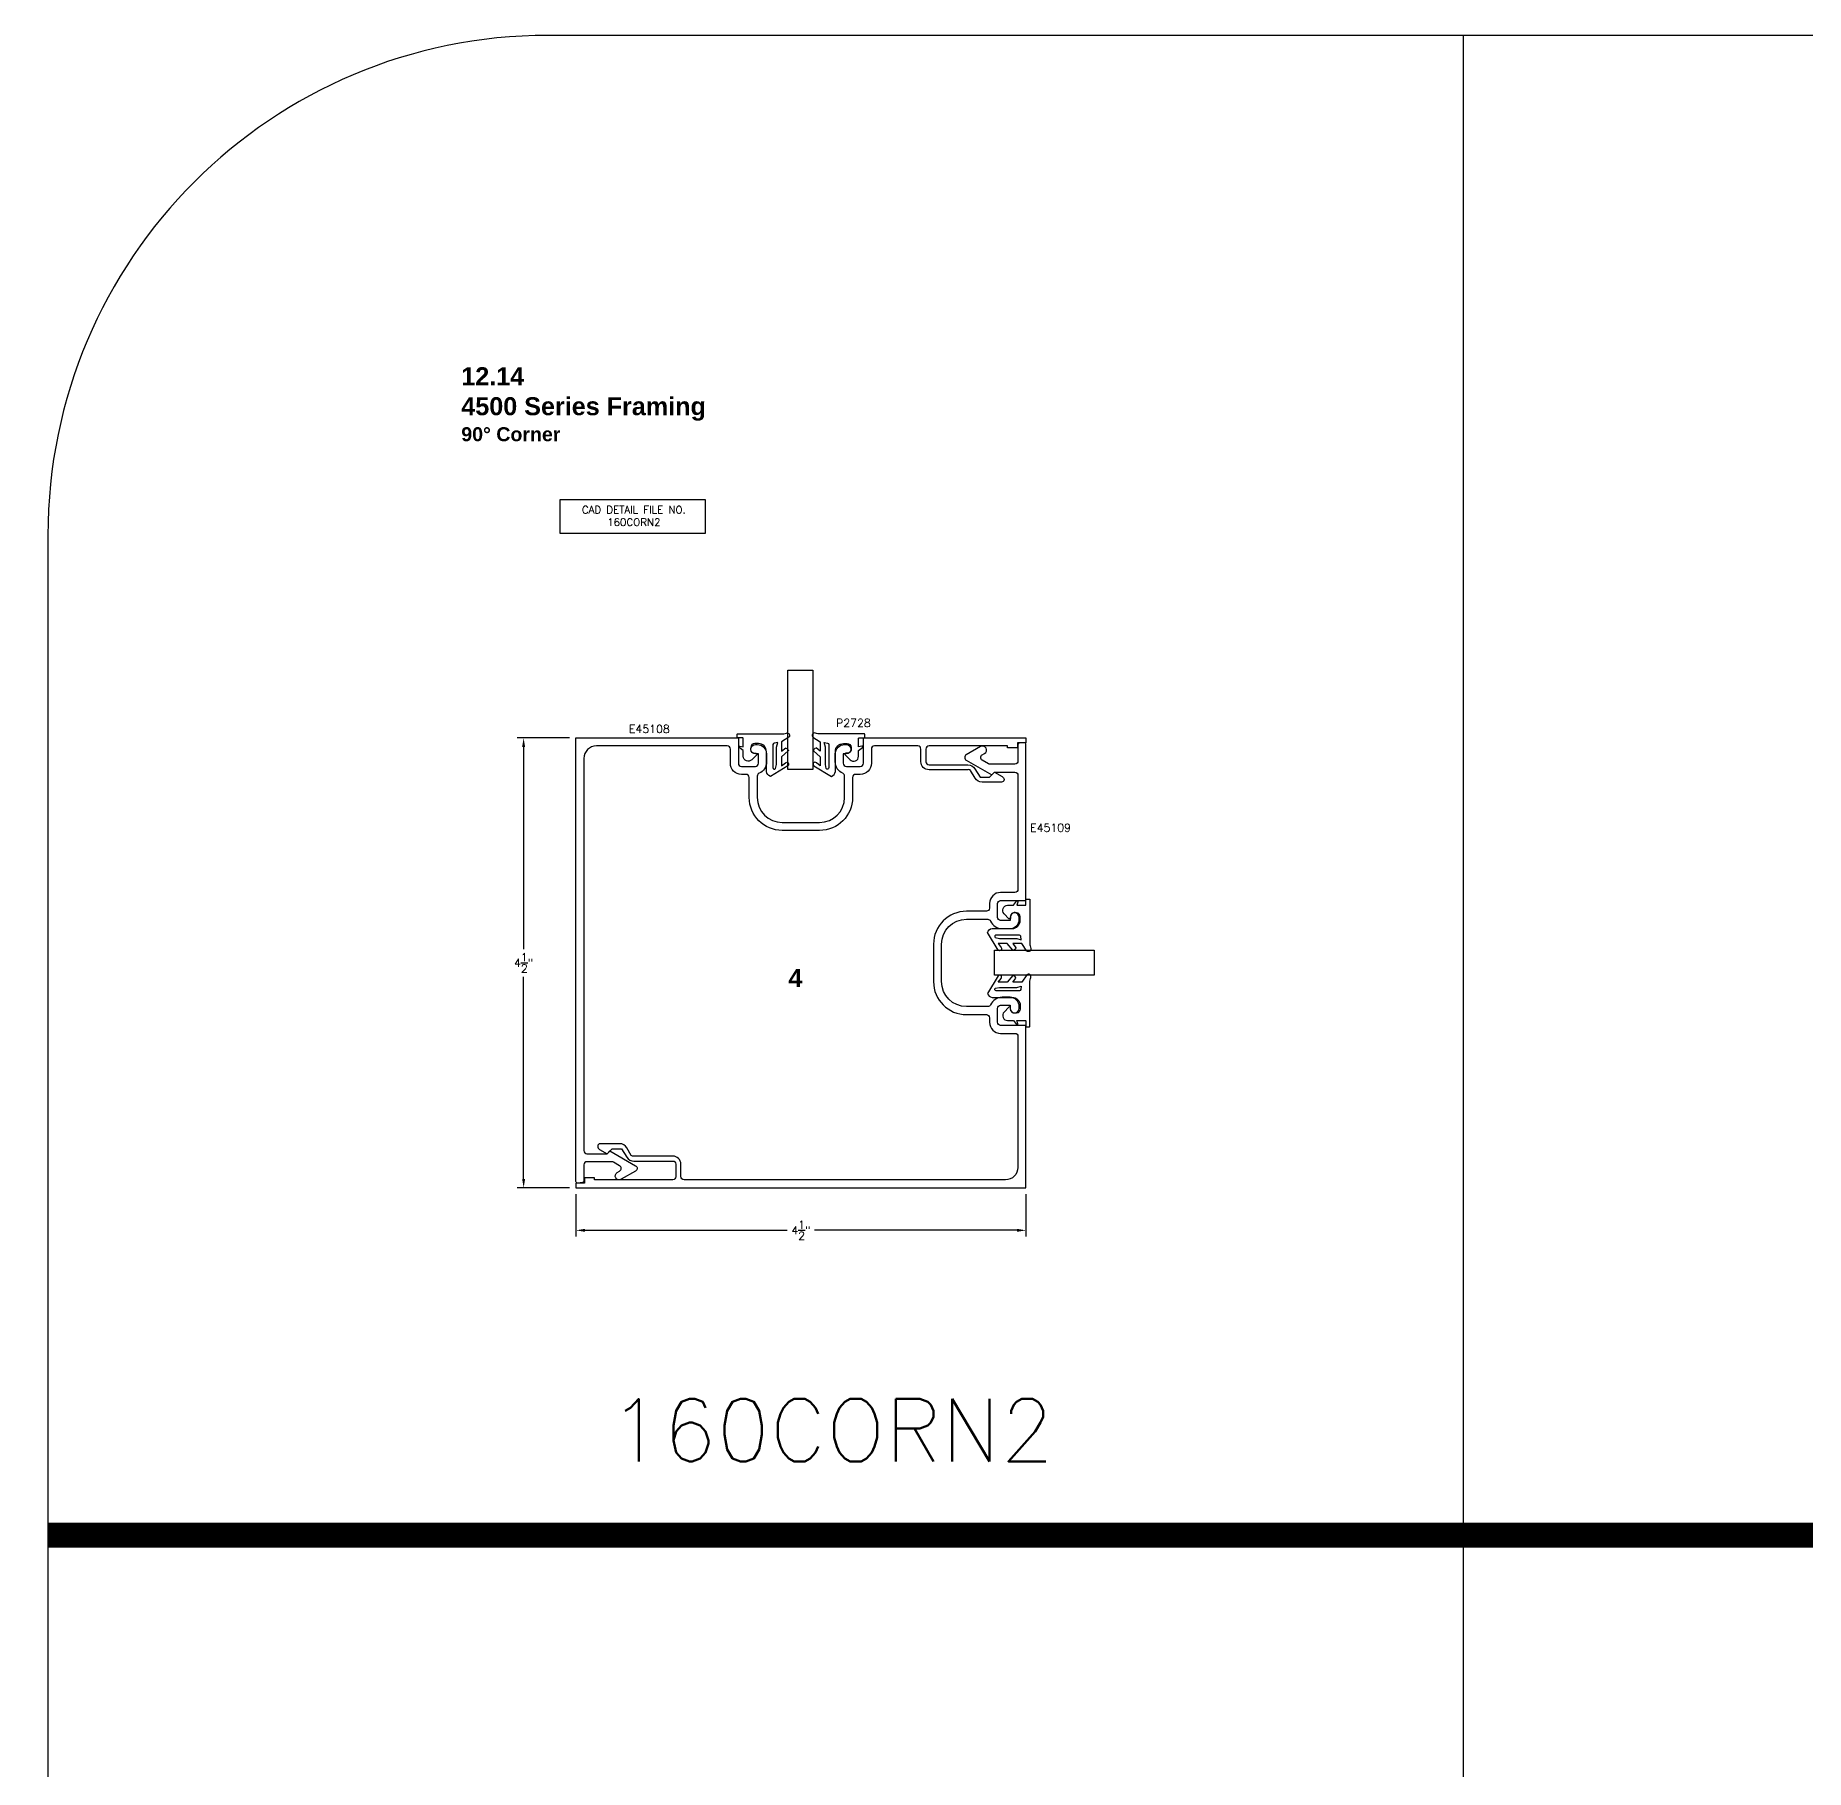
# Model space of a CAD drawing. Extents: x 0 to 139, y 0 to 75.
# Drawn here: x 0.12 to 17.83, y 57.53 to 74.88 of the extents above; entities that cross this region are included whole.
import ezdxf

# ---------------------------------------------------------------- set-up
doc = ezdxf.new("R2010")
doc.units = 0
doc.header["$MEASUREMENT"] = 0
doc.header["$PDMODE"] = 3
doc.layers.get('DEFPOINTS').update_dxf_attribs({"linetype": 'CONTINUOUS'})
for name, color, linetype in [('R-ANNO-DIMS', 3, 'CONTINUOUS'), ('R-ANNO-TEXT', 6, 'CONTINUOUS'), ('R-DET2', 2, 'CONTINUOUS'), ('R-OTLN', 1, 'CONTINUOUS'), ('TITLE', 7, 'CONTINUOUS')]:
    doc.layers.add(name, color=color, linetype=linetype)
doc.styles.get("Standard").update_dxf_attribs({"font": 'simplex'})
doc.dimstyles.new('1X', dxfattribs={"dimscale": 0, "dimtxt": 0.08, "dimasz": 0.09, "dimexe": 0.0625, "dimexo": 0.0625, "dimgap": 0.045, "dimtad": 0, "dimtih": 1, "dimtoh": 1, "dimdec": 4, "dimzin": 4, "dimtxsty": 'STANDARD', "dimcen": 0, "dimazin": 3, "dimtfac": 1, "dimtdec": 4, "dimtofl": 0, "dimtmove": 0, "dimatfit": 3, "dimtolj": 1, "dimtzin": 4})

# ---------------------------------------------------------------- blocks, each defined once
blk = doc.blocks.new('*D89')
at = {"layer": 'DEFPOINTS', "color": 0}
for p in [(5.007, 67.852), (5.53, 67.852), (5.53, 63.352)]:
    blk.add_point(p, dxfattribs=at)
at = {"layer": 'R-ANNO-DIMS', "color": 0}
for p, q in [((5.467, 67.852), (4.944, 67.852)), ((5.007, 67.762), (5.007, 65.74)), ((5.007, 63.442), (5.007, 65.463)), ((5.467, 63.352), (4.944, 63.352))]:
    blk.add_line(p, q, dxfattribs=at)
for points in [[(4.992, 67.762), (5.022, 67.762), (5.007, 67.852)], [(4.992, 63.442), (5.022, 63.442), (5.007, 63.352)]]:
    blk.add_solid(points, dxfattribs=at)
at = {"layer": 'R-ANNO-DIMS', "color": 0, "insert": (5.007, 65.602), "char_height": 0.08, "attachment_point": 5}
blk.add_mtext('\\A1;4{\\H1.000000x;\\S1/2;}"', dxfattribs=at)
blk = doc.blocks.new('*D90')
at = {"layer": 'DEFPOINTS', "color": 0}
for p in [(5.53, 63.352), (10.03, 63.352), (5.53, 62.927)]:
    blk.add_point(p, dxfattribs=at)
at = {"layer": 'R-ANNO-DIMS', "color": 0}
for p, q in [((5.53, 63.289), (5.53, 62.864)), ((10.03, 63.289), (10.03, 62.864)), ((5.62, 62.927), (7.643, 62.927)), ((9.94, 62.927), (7.916, 62.927))]:
    blk.add_line(p, q, dxfattribs=at)
for points in [[(5.62, 62.942), (5.62, 62.912), (5.53, 62.927)], [(9.94, 62.942), (9.94, 62.912), (10.03, 62.927)]]:
    blk.add_solid(points, dxfattribs=at)
at = {"layer": 'R-ANNO-DIMS', "color": 0, "insert": (7.78, 62.927), "char_height": 0.08, "attachment_point": 5}
blk.add_mtext('\\A1;4{\\H1.000000x;\\S1/2;}"', dxfattribs=at)
blk = doc.blocks.new('P2728_GASKET')
at = {"layer": 'R-DET2'}
blk.add_lwpolyline([(86.461, 33.362), (86.567, 33.537, 0.301952), (86.52, 33.577), (86.32, 33.577, -0.414214), (86.24, 33.657), (86.24, 33.695, -0.388879), (86.276, 33.735), (86.292, 33.736, -0.440011), (86.336, 33.696), (86.336, 33.682, 0.668179), (86.353, 33.675), (86.401, 33.724, 0.668179), (86.366, 33.809), (86.307, 33.809), (86.279, 33.849, 0.836323), (86.264, 33.842), (86.273, 33.809), (86.189, 33.809, -0.414214), (86.183, 33.815), (86.183, 33.865, 0.414214), (86.177, 33.871), (86.149, 33.871, 0.414214), (86.143, 33.865), (86.143, 33.427, -0.083245), (86.135, 33.378), (86.135, 33.378)], format="xyb", dxfattribs=at)
blk.add_lwpolyline([(86.235, 33.499, -0.372312), (86.249, 33.512), (86.48, 33.512, -0.668179), (86.49, 33.486), (86.448, 33.478), (86.274, 33.478), (86.23, 33.465)], format="xyb", close=True, dxfattribs=at)
for points in [[(86.174, 33.352), (86.223, 33.426), (86.314, 33.426), (86.283, 33.384)], [(86.313, 33.359), (86.371, 33.426), (86.462, 33.426), (86.431, 33.388)]]:
    blk.add_lwpolyline(points, dxfattribs=at)
at = {"layer": 'R-DET2', "ltscale": 0.1}
for centre, radius, start, end in [((86.157, 33.369), 0.0237, 157.7655, 314.5007), ((86.313, 33.388), 0.0297, 188.4603, 270), ((86.446, 33.375), 0.0199, 139.7022, 319.7022)]:
    blk.add_arc(centre, radius, start, end, dxfattribs=at)

msp = doc.modelspace()

# ---------------------------------------------------------------- linework, layer by layer
at = {"layer": 'R-ANNO-TEXT'}
msp.add_lwpolyline([(5.37235, 70.2377), (6.82383, 70.2377), (6.82383, 69.89564), (5.37235, 69.89564)], close=True, dxfattribs=at)
at = {"layer": 'R-DET2'}
for points in [[(7.64995, 67.53658), (7.64995, 68.53056), (7.89995, 68.53056), (7.89995, 67.53658), (7.64995, 67.53658)], [(9.71721, 65.73054), (10.71119, 65.73054), (10.71119, 65.48054), (9.71721, 65.48054), (9.71721, 65.73054)]]:
    msp.add_lwpolyline(points, close=True, dxfattribs=at)
at = {"layer": 'R-OTLN'}
msp.add_lwpolyline([(8.94871, 67.77158), (8.51571, 67.77158, 0.41421481), (8.48471, 67.74058), (8.48471, 67.59858, -0.41421356), (8.37371, 67.48758), (8.32771, 67.48758, 0.41421356), (8.29671, 67.45658), (8.29671, 67.25758, -0.41421356), (7.96671, 66.92758), (7.59271, 66.92758, -0.41421356), (7.26271, 67.25758), (7.26271, 67.45658, 0.41421356), (7.23171, 67.48758), (7.18571, 67.48758, -0.41421356), (7.07471, 67.59858), (7.07471, 67.74058, 0.41421356), (7.04371, 67.77158), (5.73471, 67.77158, 0.41421356), (5.60971, 67.64658), (5.60971, 63.72446, 0.41421356), (5.64071, 63.69346), (5.84271, 63.69346), (5.87071, 63.72146), (6.12658, 63.57373, -0.57735027), (6.12658, 63.52004), (5.98333, 63.43733, -0.41421356), (5.92869, 63.45197, -0.41421356), (5.94333, 63.50661), (5.96658, 63.52004, 0.57735027), (5.96658, 63.57373), (5.90496, 63.60931, 0.1316525), (5.88946, 63.61346), (5.64071, 63.61346, 0.41421356), (5.60971, 63.58246), (5.60971, 63.41935, -0.38887873), (5.59601, 63.40441), (5.54601, 63.40003, -0.44001053), (5.52971, 63.41498), (5.52971, 67.85158), (7.15471, 67.85158), (7.15471, 67.59858, 0.41421356), (7.18571, 67.56758), (7.32471, 67.56758, 0.41421356), (7.35571, 67.59858), (7.35571, 67.69258), (7.32571, 67.69258, -0.41421356), (7.27971, 67.73858), (7.27971, 67.73958, -0.41421356), (7.32571, 67.78558), (7.34271, 67.78558, -0.41421356), (7.43571, 67.69258), (7.43571, 67.61258, -0.29707351), (7.36119, 67.49822, 0.29707351), (7.34271, 67.46986), (7.34271, 67.25758, 0.41421356), (7.59271, 67.00758), (7.96671, 67.00758, 0.41421356), (8.21671, 67.25758), (8.21671, 67.46986, 0.29707351), (8.19822, 67.49822, -0.29707351), (8.12371, 67.61258), (8.12371, 67.69258, -0.41421356), (8.21671, 67.78558), (8.23371, 67.78558, -0.41421356), (8.27971, 67.73958), (8.27971, 67.73858, -0.41421356), (8.23371, 67.69258), (8.20371, 67.69258), (8.20371, 67.59858, 0.41421356), (8.23471, 67.56758), (8.37371, 67.56758, 0.41421356), (8.40471, 67.59858), (8.40471, 67.85158), (10.02971, 67.85158), (10.02971, 67.80458), (9.94471, 67.80458), (9.94471, 67.75158), (9.84471, 67.75158), (9.84471, 67.77158), (9.06071, 67.77158, 0.41421356), (9.02971, 67.74058), (9.02971, 67.61458, 0.41421356), (9.06071, 67.58358), (9.44981, 67.58358, -0.26794919), (9.51996, 67.54308), (9.57328, 67.45972), (9.66671, 67.45972), (9.71671, 67.50972), (9.79249, 67.46665, -0.26976534), (9.81071, 67.43535), (9.81071, 67.43372, -0.41421356), (9.78671, 67.40972), (9.59117, 67.40972, -0.26794919), (9.52103, 67.45022), (9.47665, 67.52708, 0.30071277), (9.44981, 67.53358), (9.06071, 67.53358, -0.41421356), (8.97971, 67.61458), (8.97971, 67.74058, 0.41421356), (8.94871, 67.77158)], format="xyb", dxfattribs=at)
msp.add_lwpolyline([(9.64799, 65.16458), (9.43571, 65.16458, -0.41421356), (9.18571, 65.41458), (9.18571, 65.78858, -0.41421356), (9.43571, 66.03858), (9.64799, 66.03858, -0.29707351), (9.67635, 66.0201, 0.29707351), (9.79071, 65.94558), (9.87071, 65.94558, 0.41421356), (9.96371, 66.03858), (9.96371, 66.05558, 0.41421356), (9.91771, 66.10158), (9.91671, 66.10158, 0.41421356), (9.87071, 66.05558), (9.87071, 66.02558), (9.77671, 66.02558, -0.41421356), (9.74571, 66.05658), (9.74571, 66.19558, -0.41421356), (9.77671, 66.22658), (10.02971, 66.22658), (10.02971, 67.78818, 0.44001053), (10.0134, 67.80312), (9.9634, 67.79875, 0.38887873), (9.94971, 67.7838), (9.94971, 67.62069, -0.41421356), (9.91871, 67.58969), (9.66995, 67.58969, -0.1316525), (9.65445, 67.59385), (9.59283, 67.62942, -0.57735027), (9.59283, 67.68311), (9.61608, 67.69654, 0.41421356), (9.63073, 67.75118, 0.41421356), (9.57608, 67.76582), (9.43283, 67.68311, 0.57735027), (9.43283, 67.62942), (9.68871, 67.48169), (9.71671, 67.50969), (9.91871, 67.50969, -0.41421356), (9.94971, 67.47869), (9.94971, 66.33758, -0.41421356), (9.91871, 66.30658), (9.77671, 66.30658, 0.41421356), (9.66571, 66.19558), (9.66571, 66.14958, -0.41421356), (9.63471, 66.11858), (9.43571, 66.11858, 0.41421356), (9.10571, 65.78858), (9.10571, 65.41458, 0.41421356), (9.43571, 65.08458), (9.63471, 65.08458, -0.41421356), (9.66571, 65.05358), (9.66571, 65.00758, 0.41421356), (9.77671, 64.89658), (9.91871, 64.89658, -0.41421356), (9.94971, 64.86558), (9.94971, 63.55658, -0.41421356), (9.82471, 63.43158), (6.61071, 63.43158, -0.41421356), (6.57971, 63.46258), (6.57971, 63.58858, 0.41421356), (6.49871, 63.66958), (6.1096, 63.66958, -0.30071277), (6.08276, 63.67608), (6.03839, 63.75293, 0.26794919), (5.96824, 63.79343), (5.77271, 63.79343, 0.41421356), (5.74871, 63.76943), (5.74871, 63.7678, 0.26976534), (5.76692, 63.7365), (5.84271, 63.69343), (5.89271, 63.74343), (5.98614, 63.74343), (6.03946, 63.66008, 0.26794919), (6.1096, 63.61958), (6.49871, 63.61958, -0.41421356), (6.52971, 63.58858), (6.52971, 63.46258, -0.41421356), (6.49871, 63.43158), (5.71471, 63.43158), (5.71471, 63.45158), (5.61471, 63.45158), (5.61471, 63.39858), (5.52971, 63.39858), (5.52971, 63.35158), (10.02971, 63.35158), (10.02971, 64.97658), (9.77671, 64.97658, -0.41421356), (9.74571, 65.00758), (9.74571, 65.14658, -0.41421356), (9.77671, 65.17758), (9.87071, 65.17758), (9.87071, 65.14758, 0.41421356), (9.91671, 65.10158), (9.91771, 65.10158, 0.41421356), (9.96371, 65.14758), (9.96371, 65.16458, 0.41421356), (9.87071, 65.25758), (9.79071, 65.25758, 0.29707351), (9.67635, 65.18306, -0.29707351)], format="xyb", close=True, dxfattribs=at)
at = {"layer": 'TITLE'}
for p, q in [((133.908, 74.87895), (5.25, 74.87895)), ((14.40086, 74.87895), (14.40086, 14.87895)), ((0.25, 69.87895), (0.25, 5.25))]:
    msp.add_line(p, q, dxfattribs=at)
at = {"layer": 'TITLE', "const_width": 0.25}
msp.add_lwpolyline([(0.25, 59.87895), (138.908, 59.87895)], dxfattribs=at)
at = {"layer": 'TITLE'}
msp.add_arc((5.25, 69.87895), 5, 90, 180, dxfattribs=at)

# ---------------------------------------------------------------- block references
at = {"layer": 'R-DET2', "xscale": -1, "rotation": 90}
msp.add_blockref('P2728_GASKET', (41.01237, 154.03493), dxfattribs=at)
at = {"layer": 'R-DET2'}
for p, rotation in [((-25.45296, 154.03493), 269.9999999999999), ((96.21306, 98.83424), 179.9999999999999)]:
    msp.add_blockref('P2728_GASKET', p, dxfattribs=dict(at, rotation=rotation))
at = {"layer": 'R-DET2', "xscale": -1}
msp.add_blockref('P2728_GASKET', (96.21306, 32.36891), dxfattribs=at)

# ---------------------------------------------------------------- texts
at = {"layer": 'R-ANNO-TEXT'}
for s, insert, char_height, width, attachment_point in [('CAD DETAIL FILE NO.\\P160CORN2', (6.10903, 70.17212), 0.075, 1.875, 2), ('{\\fArial|b1|i0|c0|p34;4}', (7.65474, 65.54058, 6.21069), 0.18, 7.44, 1)]:
    msp.add_mtext(s, dxfattribs=dict(at, insert=insert, char_height=char_height, width=width, attachment_point=attachment_point))
at = {"layer": 'R-ANNO-TEXT', "char_height": 0.08}
for s, insert, attachment_point in [('E45108', (6.46814, 67.94162), 6), ('P2728', (8.1316, 68.00236), 4), ('\\A1;E45109', (10.07207, 66.95404), 4)]:
    msp.add_mtext(s, dxfattribs=dict(at, insert=insert, attachment_point=attachment_point))
at = {"layer": 'TITLE'}
msp.add_text('160CORN2', height=0.625, dxfattribs=at).set_placement((5.86304, 60.61643))
at = {"layer": 'TITLE', "insert": (4.38372, 71.56, 6.21069), "char_height": 0.18, "width": 7.44, "attachment_point": 1}
msp.add_mtext('{\\fArial|b1|i0|c0|p34;12.14\\P4500 Series Framing\\P\\H0.7778x;90° Corner}', dxfattribs=at)

# ---------------------------------------------------------------- dimensions: what is measured, and where the dimension line sits
at = {"layer": 'R-ANNO-DIMS'}
dim = msp.add_linear_dim(base=(5.00683, 67.85158), p1=(5.52971, 63.35158), p2=(5.52971, 67.85158), angle=90, dimstyle='1X', override={"dimscale": 1, "dimpost": '"'}, dxfattribs=at)
dim.commit()
dim.dimension.update_dxf_attribs({"geometry": '*D89', "text_midpoint": (5.00683, 65.60158)})
dim = msp.add_linear_dim(base=(5.52971, 62.92692), p1=(10.02971, 63.35158), p2=(5.52971, 63.35158), dimstyle='1X', override={"dimscale": 1, "dimpost": '"'}, dxfattribs=at)
dim.commit()
dim.dimension.update_dxf_attribs({"geometry": '*D90', "text_midpoint": (7.77971, 62.92692)})

doc.saveas('drawing.dxf')
